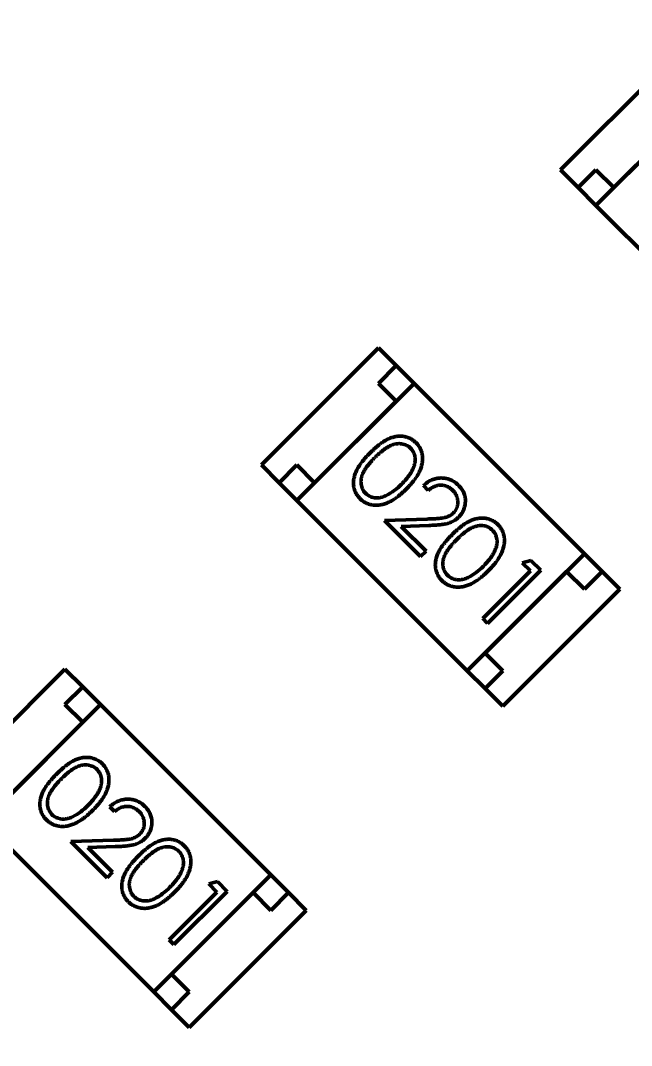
# Model space of a CAD drawing. Header units: millimetres. Extents: x 71 to 428, y 120 to 295.
# Drawn here: x 362.941 to 364.159, y 226.85 to 228.892 of the extents above; entities that cross this region are included whole.
import ezdxf

# ---------------------------------------------------------------- set-up
doc = ezdxf.new("R2010")
doc.units = ezdxf.units.MM
doc.header["$LTSCALE"] = 0.75
doc.layers.add('Visible', color=7, linetype='Continuous', lineweight=50)
doc.layers.add('尺寸标注', color=3, linetype='Continuous')
doc.styles.get("Standard").update_dxf_attribs({"font": 'arial.ttf'})
doc.dimstyles.new('Dim-ISO-25', dxfattribs={"dimtxt": 3.5, "dimasz": 3.5, "dimexe": 2.1, "dimexo": 2.1, "dimgap": 1.4, "dimtad": 1, "dimzin": 12, "dimdsep": 46, "dimtxsty": 'Standard', "dimcen": 0, "dimazin": 3, "dimtp": 0.1, "dimtm": 0.1, "dimtfac": 0.714286, "dimtmove": 0, "dimatfit": 3, "dimfxl": 1, "dimtzin": 12, "dimarcsym": 0})

# ---------------------------------------------------------------- blocks, each defined once
blk = doc.blocks.new('*D139')
at = {"color": 0, "linetype": 'ByBlock', "lineweight": -2}
for p, q in [((354.8964, 258.3129), (354.8964, 264.5936)), ((384.4004, 221.7318), (384.4004, 264.5936)), ((384.4004, 262.4936), (354.8964, 262.4936))]:
    blk.add_line(p, q, dxfattribs=at)
at = {"color": 0, "linetype": 'ByBlock'}
for points in [[(354.8964, 262.4936), (358.3964, 263.0769), (358.3964, 261.9102)], [(384.4004, 262.4936), (380.9004, 263.0769), (380.9004, 261.9102)]]:
    blk.add_solid(points, dxfattribs=at)
at = {"layer": 'Defpoints', "color": 0, "linetype": 'ByBlock'}
for p in [(354.8964, 256.2129), (384.4004, 219.6318)]:
    blk.add_point(p, dxfattribs=at)
at = {"color": 0, "linetype": 'ByBlock', "lineweight": -2, "insert": (369.6484, 265.6806), "char_height": 3.5, "attachment_point": 5}
blk.add_mtext('\\A0;29.5', dxfattribs=at)

msp = doc.modelspace()

# ---------------------------------------------------------------- linework, layer by layer
at = {"layer": 'Visible'}
for p, q in [((364.0173, 228.5943), (364.2507, 228.8277)), ((364.3214, 228.757), (364.0881, 228.5236)), ((364.1234, 228.559), (364.286, 228.7216)), ((364.0173, 228.5943), (364.0527, 228.559)), ((364.0881, 228.5943), (364.0527, 228.559)), ((364.1234, 228.559), (364.0881, 228.5943)), ((364.0527, 228.559), (364.0881, 228.5236)), ((364.4275, 228.1842), (364.0881, 228.5236)), ((363.4215, 228.0064), (363.6548, 228.2397)), ((363.6548, 228.2397), (363.6902, 228.2044)), ((363.6902, 228.2044), (363.6548, 228.169)), ((363.7255, 228.169), (363.6902, 228.2044)), ((363.7255, 228.169), (363.4922, 227.9357)), ((363.6548, 228.169), (363.6902, 228.1337)), ((364.0649, 227.8296), (363.7255, 228.169)), ((363.5275, 227.971), (363.6902, 228.1337)), ((363.4215, 228.0064), (363.4568, 227.971)), ((363.4922, 228.0064), (363.4568, 227.971)), ((363.5275, 227.971), (363.4922, 228.0064)), ((363.4568, 227.971), (363.4922, 227.9357)), ((363.7537, 227.9558), (363.7441, 227.9653)), ((363.8316, 227.5963), (363.4922, 227.9357)), ((363.6666, 227.896), (363.7517, 227.8987)), ((363.7387, 227.8239), (363.6666, 227.896)), ((363.7551, 227.8859), (363.7002, 227.8841)), ((363.7002, 227.8841), (363.7496, 227.8348)), ((363.7496, 227.8348), (363.7387, 227.8239)), ((364.0649, 227.8296), (363.8316, 227.5963)), ((364.1003, 227.7942), (364.0649, 227.8296)), ((363.9413, 227.8117), (363.9584, 227.8163)), ((363.9576, 227.7953), (363.9413, 227.8117)), ((363.9584, 227.8163), (363.978, 227.7967)), ((363.8624, 227.7002), (363.9576, 227.7953)), ((363.867, 227.6316), (364.0296, 227.7942)), ((363.978, 227.7967), (363.872, 227.6906)), ((364.0296, 227.7942), (364.0649, 227.7589)), ((364.0649, 227.7589), (364.1003, 227.7942)), ((364.1357, 227.7589), (364.1003, 227.7942)), ((363.9023, 227.5255), (364.1357, 227.7589)), ((363.872, 227.6906), (363.8624, 227.7002)), ((363.9023, 227.5963), (363.867, 227.6316)), ((362.7966, 227.3663), (363.03, 227.5996)), ((363.03, 227.5996), (363.0653, 227.5643)), ((363.8316, 227.5963), (363.867, 227.5609)), ((363.867, 227.5609), (363.9023, 227.5963)), ((363.0653, 227.5643), (363.03, 227.5289)), ((363.1007, 227.5289), (363.0653, 227.5643)), ((363.9023, 227.5255), (363.867, 227.5609)), ((363.1007, 227.5289), (362.8674, 227.2956)), ((363.03, 227.5289), (363.0653, 227.4936)), ((363.4401, 227.1895), (363.1007, 227.5289)), ((362.9027, 227.3309), (363.0653, 227.4936)), ((363.1288, 227.3157), (363.1193, 227.3252)), ((363.2068, 226.9562), (362.8674, 227.2956)), ((363.0418, 227.2559), (363.1268, 227.2586)), ((363.1139, 227.1838), (363.0418, 227.2559)), ((363.1303, 227.2458), (363.0754, 227.244)), ((363.0754, 227.244), (363.1247, 227.1947)), ((363.1247, 227.1947), (363.1139, 227.1838)), ((363.4401, 227.1895), (363.2068, 226.9562)), ((363.3165, 227.1716), (363.3336, 227.1762)), ((363.3336, 227.1762), (363.3532, 227.1566)), ((363.4755, 227.1542), (363.4401, 227.1895)), ((363.2376, 227.0601), (363.3328, 227.1553)), ((363.2421, 226.9915), (363.4048, 227.1542)), ((363.3532, 227.1566), (363.2471, 227.0505)), ((363.3328, 227.1553), (363.3165, 227.1716)), ((363.4048, 227.1542), (363.4401, 227.1188)), ((363.4401, 227.1188), (363.4755, 227.1542)), ((363.5108, 227.1188), (363.4755, 227.1542)), ((363.2775, 226.8855), (363.5108, 227.1188)), ((363.2471, 227.0505), (363.2376, 227.0601)), ((363.2775, 226.9562), (363.2421, 226.9915)), ((363.2068, 226.9562), (363.2421, 226.9208)), ((363.2421, 226.9208), (363.2775, 226.9562)), ((363.2775, 226.8855), (363.2421, 226.9208))]:
    msp.add_line(p, q, dxfattribs=at)
at = {"layer": 'Visible', "extrusion": (0, 0, -1)}
msp.add_circle((-354.8964, 204.496), 47.93, dxfattribs=at)
at = {"layer": 'Visible'}
for centre in [(363.62, 228.0449), (363.7832, 227.8817), (362.9952, 227.4048), (363.1584, 227.2416)]:
    msp.add_arc(centre, 0.1113, 296.6443, 316.3671, dxfattribs=at)
for points, knots in [([(363.638, 228.0306), (363.6397, 228.0322), (363.6431, 228.0355), (363.6481, 228.0401), (363.653, 228.0443), (363.6577, 228.048), (363.6622, 228.0513), (363.6666, 228.0542), (363.6708, 228.0566), (363.6749, 228.0586), (363.6789, 228.0602), (363.6828, 228.0615), (363.6867, 228.0625), (363.6905, 228.0633), (363.6942, 228.0637), (363.6979, 228.0639), (363.7015, 228.0637), (363.705, 228.0633), (363.7085, 228.0626), (363.7119, 228.0617), (363.7151, 228.0605), (363.7182, 228.0591), (363.7212, 228.0574), (363.724, 228.0555), (363.7268, 228.0533), (363.7284, 228.0517), (363.7293, 228.0509)], [0, 0, 0, 0, 0.068595, 0.133246, 0.194313, 0.251279, 0.304513, 0.354235, 0.400481, 0.443411, 0.484015, 0.523252, 0.561042, 0.5979, 0.633518, 0.668314, 0.702496, 0.736685, 0.770293, 0.803437, 0.835913, 0.86846, 0.900847, 0.933467, 0.966258, 1, 1, 1, 1]), ([(363.7187, 228.0397), (363.7175, 228.0408), (363.715, 228.043), (363.7107, 228.0456), (363.7058, 228.0474), (363.7015, 228.0484), (363.6979, 228.0489), (363.6951, 228.0489), (363.6923, 228.0487), (363.6894, 228.0483), (363.6865, 228.0477), (363.6835, 228.0469), (363.6805, 228.0458), (363.6774, 228.0444), (363.6742, 228.0428), (363.6709, 228.0408), (363.6674, 228.0384), (363.6638, 228.0357), (363.66, 228.0326), (363.656, 228.0291), (363.6518, 228.0253), (363.649, 228.0225), (363.6476, 228.0211)], [0, 0, 0, 0, 0.060387, 0.120883, 0.182755, 0.247811, 0.281299, 0.315088, 0.349702, 0.384857, 0.420966, 0.458511, 0.497175, 0.537602, 0.580503, 0.627468, 0.678388, 0.733983, 0.793747, 0.857714, 0.926698, 1, 1, 1, 1]), ([(363.7006, 227.968), (363.7019, 227.9693), (363.7043, 227.9719), (363.7079, 227.9756), (363.711, 227.9794), (363.714, 227.9831), (363.7166, 227.9867), (363.7189, 227.9902), (363.7209, 227.9938), (363.7227, 227.9972), (363.7242, 228.0005), (363.7254, 228.0038), (363.7264, 228.007), (363.7271, 228.0101), (363.7276, 228.0131), (363.7278, 228.0161), (363.7278, 228.019), (363.7274, 228.0226), (363.7264, 228.0269), (363.7246, 228.0317), (363.722, 228.036), (363.7198, 228.0385), (363.7187, 228.0397)], [0, 0, 0, 0, 0.065681, 0.128486, 0.188175, 0.245106, 0.299448, 0.350823, 0.399942, 0.446672, 0.491255, 0.533376, 0.573853, 0.612526, 0.649597, 0.685532, 0.720106, 0.753838, 0.818925, 0.880493, 0.940311, 1, 1, 1, 1]), ([(363.7293, 228.0509), (363.7301, 228.05), (363.7318, 228.0483), (363.734, 228.0456), (363.7359, 228.0427), (363.7376, 228.0396), (363.7391, 228.0365), (363.7403, 228.0332), (363.7413, 228.0299), (363.742, 228.0263), (363.7424, 228.0227), (363.7426, 228.019), (363.7424, 228.0152), (363.742, 228.0114), (363.7412, 228.0075), (363.7402, 228.0035), (363.7389, 227.9994), (363.7373, 227.9952), (363.7353, 227.991), (363.7329, 227.9866), (363.7301, 227.9822), (363.7269, 227.9776), (363.7233, 227.973), (363.7193, 227.9682), (363.7148, 227.9633), (363.7117, 227.9601), (363.7101, 227.9585)], [0, 0, 0, 0, 0.033788, 0.067194, 0.099862, 0.132567, 0.165151, 0.197913, 0.231319, 0.265083, 0.299255, 0.334399, 0.369943, 0.406284, 0.444064, 0.482998, 0.523354, 0.565537, 0.609613, 0.656391, 0.705885, 0.758325, 0.813832, 0.872795, 0.934722, 1, 1, 1, 1]), ([(363.6178, 227.9394), (363.617, 227.9402), (363.6153, 227.9419), (363.6132, 227.9446), (363.6113, 227.9475), (363.6096, 227.9504), (363.6081, 227.9535), (363.607, 227.9567), (363.6061, 227.96), (363.6053, 227.9635), (363.6049, 227.967), (363.6048, 227.9706), (363.6049, 227.9743), (363.6054, 227.978), (363.6061, 227.9818), (363.6072, 227.9857), (363.6085, 227.9896), (363.6101, 227.9937), (363.6121, 227.9978), (363.6145, 228.0021), (363.6174, 228.0064), (363.6207, 228.011), (363.6244, 228.0157), (363.6285, 228.0206), (363.6331, 228.0256), (363.6364, 228.0289), (363.638, 228.0306)], [0, 0, 0, 0, 0.033787, 0.066622, 0.099285, 0.131361, 0.163585, 0.196104, 0.228902, 0.262158, 0.295991, 0.330218, 0.36506, 0.400951, 0.43762, 0.475708, 0.515381, 0.556414, 0.599765, 0.646424, 0.696431, 0.749782, 0.806573, 0.867436, 0.931887, 1, 1, 1, 1]), ([(363.6476, 228.0211), (363.6462, 228.0197), (363.6434, 228.0169), (363.6396, 228.0127), (363.6362, 228.0087), (363.633, 228.005), (363.6303, 228.0013), (363.6279, 227.9978), (363.6259, 227.9945), (363.6243, 227.9913), (363.6229, 227.9882), (363.6218, 227.9852), (363.621, 227.9823), (363.6203, 227.9794), (363.62, 227.9765), (363.6198, 227.9736), (363.6199, 227.9708), (363.6203, 227.9671), (363.6212, 227.9628), (363.6231, 227.958), (363.6257, 227.9536), (363.6279, 227.9512), (363.629, 227.9499)], [0, 0, 0, 0, 0.072951, 0.141584, 0.205926, 0.265301, 0.320597, 0.371817, 0.41879, 0.461699, 0.502134, 0.540804, 0.578181, 0.614297, 0.649678, 0.684299, 0.718359, 0.752081, 0.817652, 0.879722, 0.939966, 1, 1, 1, 1]), ([(363.7441, 227.9653), (363.7455, 227.9665), (363.7481, 227.9689), (363.7523, 227.9719), (363.7565, 227.9746), (363.761, 227.9767), (363.7655, 227.9784), (363.7702, 227.9796), (363.7749, 227.9803), (363.7798, 227.9805), (363.7847, 227.9804), (363.7894, 227.9797), (363.7939, 227.9785), (363.7983, 227.977), (363.8025, 227.9749), (363.8066, 227.9725), (363.8105, 227.9695), (363.8129, 227.9672), (363.8141, 227.9661)], [0, 0, 0, 0, 0.068791, 0.135103, 0.198979, 0.261904, 0.323495, 0.385195, 0.446969, 0.509765, 0.572251, 0.633405, 0.693251, 0.752583, 0.812579, 0.873275, 0.93555, 1, 1, 1, 1]), ([(363.7101, 227.9585), (363.7085, 227.9569), (363.7053, 227.9538), (363.7004, 227.9493), (363.6957, 227.9454), (363.6911, 227.9417), (363.6865, 227.9386), (363.6821, 227.9358), (363.6778, 227.9334), (363.6736, 227.9314), (363.6694, 227.9298), (363.6654, 227.9285), (363.6614, 227.9274), (363.6575, 227.9267), (363.6536, 227.9262), (363.6498, 227.9261), (363.6461, 227.9262), (363.6425, 227.9267), (363.6389, 227.9274), (363.6355, 227.9284), (363.6322, 227.9296), (363.6291, 227.931), (363.626, 227.9328), (363.6231, 227.9347), (363.6203, 227.9369), (363.6186, 227.9385), (363.6178, 227.9394)], [0, 0, 0, 0, 0.065063, 0.126773, 0.185516, 0.240765, 0.29298, 0.34225, 0.388919, 0.432776, 0.474628, 0.514775, 0.553606, 0.591426, 0.628028, 0.663804, 0.698984, 0.733591, 0.767628, 0.801208, 0.834264, 0.866981, 0.89972, 0.932702, 0.966176, 1, 1, 1, 1]), ([(363.8027, 227.9557), (363.8019, 227.9565), (363.8002, 227.9581), (363.7975, 227.9602), (363.7947, 227.962), (363.7918, 227.9634), (363.7889, 227.9646), (363.7858, 227.9655), (363.7826, 227.966), (363.7794, 227.9662), (363.7761, 227.9662), (363.7728, 227.9657), (363.7696, 227.9649), (363.7663, 227.9638), (363.7631, 227.9623), (363.7599, 227.9605), (363.7567, 227.9583), (363.7547, 227.9567), (363.7537, 227.9558)], [0, 0, 0, 0, 0.064439, 0.126547, 0.186887, 0.245878, 0.304041, 0.362191, 0.420976, 0.48066, 0.5406, 0.600689, 0.661936, 0.724443, 0.789038, 0.856314, 0.926352, 1, 1, 1, 1]), ([(363.8042, 227.9112), (363.8049, 227.9119), (363.8063, 227.9134), (363.8081, 227.9158), (363.8096, 227.9183), (363.8108, 227.921), (363.8117, 227.9238), (363.8123, 227.9268), (363.8127, 227.9298), (363.8128, 227.933), (363.8125, 227.9362), (363.812, 227.9393), (363.8112, 227.9423), (363.8101, 227.9452), (363.8087, 227.948), (363.807, 227.9507), (363.805, 227.9533), (363.8035, 227.9549), (363.8027, 227.9557)], [0, 0, 0, 0, 0.061965, 0.122122, 0.180988, 0.239933, 0.299906, 0.359989, 0.421776, 0.486576, 0.551535, 0.615018, 0.677259, 0.73973, 0.80305, 0.866495, 0.931973, 1, 1, 1, 1]), ([(363.8141, 227.9661), (363.8152, 227.9649), (363.8175, 227.9626), (363.8203, 227.9588), (363.8228, 227.9549), (363.8248, 227.9509), (363.8262, 227.9467), (363.8273, 227.9424), (363.8279, 227.938), (363.8279, 227.9335), (363.8276, 227.9291), (363.8269, 227.9248), (363.8258, 227.9206), (363.8244, 227.9166), (363.8225, 227.9128), (363.8203, 227.9092), (363.8176, 227.9057), (363.8156, 227.9036), (363.8146, 227.9025)], [0, 0, 0, 0, 0.069475, 0.136517, 0.200789, 0.26383, 0.325735, 0.387291, 0.449509, 0.512968, 0.576275, 0.63758, 0.697903, 0.757172, 0.816599, 0.876653, 0.93729, 1, 1, 1, 1]), ([(363.629, 227.9499), (363.6302, 227.9488), (363.6326, 227.9466), (363.637, 227.9441), (363.6417, 227.9421), (363.646, 227.9412), (363.6496, 227.9408), (363.6524, 227.9407), (363.6552, 227.9409), (363.6581, 227.9413), (363.661, 227.942), (363.6639, 227.9429), (363.6669, 227.944), (363.6689, 227.9449), (363.6699, 227.9454)], [0, 0, 0, 0, 0.112813, 0.225394, 0.339595, 0.459675, 0.521735, 0.583926, 0.648174, 0.713881, 0.781004, 0.851451, 0.924051, 1, 1, 1, 1]), ([(363.7517, 227.8987), (363.7537, 227.8988), (363.7576, 227.8989), (363.7633, 227.8991), (363.7685, 227.8993), (363.7731, 227.8997), (363.7773, 227.9001), (363.7811, 227.9005), (363.7843, 227.9011), (363.788, 227.9018), (363.792, 227.9031), (363.7965, 227.9052), (363.8007, 227.9079), (363.803, 227.9101), (363.8042, 227.9112)], [0, 0, 0, 0, 0.110803, 0.212829, 0.306101, 0.390647, 0.466924, 0.534481, 0.593587, 0.644557, 0.7362, 0.825024, 0.911986, 1, 1, 1, 1]), ([(363.8146, 227.9025), (363.8131, 227.9011), (363.81, 227.8983), (363.8049, 227.8948), (363.7993, 227.892), (363.7943, 227.8903), (363.79, 227.8892), (363.7863, 227.8885), (363.7821, 227.8879), (363.7776, 227.8873), (363.7726, 227.8868), (363.7671, 227.8864), (363.7612, 227.8861), (363.7572, 227.886), (363.7551, 227.8859)], [0, 0, 0, 0, 0.098702, 0.195672, 0.292422, 0.391343, 0.444462, 0.504229, 0.570352, 0.642546, 0.722288, 0.807921, 0.90047, 1, 1, 1, 1]), ([(363.8012, 227.8674), (363.8029, 227.8691), (363.8062, 227.8723), (363.8113, 227.8769), (363.8161, 227.8811), (363.8208, 227.8848), (363.8254, 227.8882), (363.8298, 227.891), (363.834, 227.8934), (363.8381, 227.8954), (363.8421, 227.897), (363.846, 227.8983), (363.8498, 227.8993), (363.8536, 227.9001), (363.8574, 227.9005), (363.861, 227.9007), (363.8647, 227.9006), (363.8682, 227.9001), (363.8717, 227.8994), (363.875, 227.8985), (363.8783, 227.8973), (363.8814, 227.8959), (363.8844, 227.8942), (363.8872, 227.8923), (363.8899, 227.8902), (363.8916, 227.8885), (363.8925, 227.8877)], [0, 0, 0, 0, 0.068595, 0.133246, 0.194313, 0.251279, 0.304513, 0.354235, 0.400481, 0.443411, 0.484015, 0.523252, 0.561042, 0.5979, 0.633518, 0.668314, 0.702496, 0.736685, 0.770293, 0.803437, 0.835913, 0.86846, 0.900847, 0.933467, 0.966258, 1, 1, 1, 1]), ([(363.8819, 227.8765), (363.8807, 227.8776), (363.8782, 227.8798), (363.8739, 227.8824), (363.869, 227.8843), (363.8647, 227.8852), (363.8611, 227.8857), (363.8583, 227.8857), (363.8555, 227.8856), (363.8526, 227.8851), (363.8497, 227.8845), (363.8467, 227.8837), (363.8437, 227.8826), (363.8406, 227.8813), (363.8374, 227.8796), (363.8341, 227.8776), (363.8306, 227.8753), (363.827, 227.8725), (363.8231, 227.8694), (363.8192, 227.8659), (363.815, 227.8621), (363.8122, 227.8593), (363.8108, 227.8579)], [0, 0, 0, 0, 0.060387, 0.120883, 0.182755, 0.247811, 0.281299, 0.315088, 0.349702, 0.384857, 0.420966, 0.458511, 0.497175, 0.537602, 0.580503, 0.627468, 0.678388, 0.733983, 0.793747, 0.857714, 0.926698, 1, 1, 1, 1]), ([(363.8638, 227.8049), (363.8651, 227.8062), (363.8675, 227.8087), (363.8711, 227.8125), (363.8742, 227.8162), (363.8771, 227.8199), (363.8797, 227.8235), (363.8821, 227.8271), (363.8841, 227.8306), (363.8859, 227.834), (363.8874, 227.8374), (363.8886, 227.8406), (363.8896, 227.8438), (363.8903, 227.8469), (363.8908, 227.85), (363.891, 227.8529), (363.8909, 227.8558), (363.8905, 227.8594), (363.8895, 227.8637), (363.8878, 227.8685), (363.8852, 227.8728), (363.883, 227.8753), (363.8819, 227.8765)], [0, 0, 0, 0, 0.065681, 0.128486, 0.188175, 0.245106, 0.299448, 0.350823, 0.399942, 0.446672, 0.491255, 0.533376, 0.573853, 0.612526, 0.649597, 0.685532, 0.720106, 0.753838, 0.818925, 0.880493, 0.940311, 1, 1, 1, 1]), ([(363.8925, 227.8877), (363.8933, 227.8868), (363.8949, 227.8851), (363.8971, 227.8824), (363.8991, 227.8795), (363.9008, 227.8765), (363.9023, 227.8733), (363.9035, 227.8701), (363.9045, 227.8667), (363.9052, 227.8632), (363.9056, 227.8595), (363.9058, 227.8558), (363.9056, 227.8521), (363.9052, 227.8482), (363.9044, 227.8443), (363.9034, 227.8403), (363.902, 227.8362), (363.9004, 227.832), (363.8984, 227.8278), (363.8961, 227.8234), (363.8933, 227.819), (363.8901, 227.8144), (363.8865, 227.8098), (363.8825, 227.805), (363.878, 227.8002), (363.8749, 227.797), (363.8733, 227.7953)], [0, 0, 0, 0, 0.033788, 0.067194, 0.099862, 0.132567, 0.165151, 0.197913, 0.231319, 0.265083, 0.299255, 0.334399, 0.369943, 0.406284, 0.444064, 0.482998, 0.523354, 0.565537, 0.609613, 0.656391, 0.705885, 0.758325, 0.813832, 0.872795, 0.934722, 1, 1, 1, 1]), ([(363.781, 227.7762), (363.7801, 227.7771), (363.7785, 227.7787), (363.7764, 227.7815), (363.7745, 227.7843), (363.7728, 227.7873), (363.7713, 227.7903), (363.7702, 227.7935), (363.7692, 227.7969), (363.7685, 227.8003), (363.7681, 227.8038), (363.7679, 227.8074), (363.7681, 227.8111), (363.7686, 227.8148), (363.7693, 227.8186), (363.7704, 227.8225), (363.7717, 227.8264), (363.7733, 227.8305), (363.7753, 227.8346), (363.7777, 227.8389), (363.7806, 227.8433), (363.7839, 227.8478), (363.7876, 227.8525), (363.7917, 227.8574), (363.7963, 227.8624), (363.7995, 227.8657), (363.8012, 227.8674)], [0, 0, 0, 0, 0.033787, 0.066622, 0.099285, 0.131361, 0.163585, 0.196104, 0.228902, 0.262158, 0.295991, 0.330218, 0.36506, 0.400951, 0.43762, 0.475708, 0.515381, 0.556414, 0.599765, 0.646424, 0.696431, 0.749782, 0.806573, 0.867436, 0.931887, 1, 1, 1, 1]), ([(363.8108, 227.8579), (363.8094, 227.8565), (363.8066, 227.8537), (363.8028, 227.8495), (363.7993, 227.8456), (363.7962, 227.8418), (363.7935, 227.8381), (363.7911, 227.8346), (363.7891, 227.8313), (363.7874, 227.8281), (363.7861, 227.8251), (363.785, 227.8221), (363.7841, 227.8191), (363.7835, 227.8162), (363.7831, 227.8133), (363.783, 227.8104), (363.7831, 227.8076), (363.7834, 227.804), (363.7844, 227.7996), (363.7863, 227.7948), (363.7888, 227.7904), (363.7911, 227.788), (363.7922, 227.7868)], [0, 0, 0, 0, 0.072951, 0.141584, 0.205926, 0.265301, 0.320597, 0.371817, 0.41879, 0.461699, 0.502134, 0.540804, 0.578181, 0.614297, 0.649678, 0.684299, 0.718359, 0.752081, 0.817652, 0.879722, 0.939966, 1, 1, 1, 1]), ([(363.8733, 227.7953), (363.8716, 227.7937), (363.8684, 227.7906), (363.8636, 227.7862), (363.8589, 227.7822), (363.8543, 227.7786), (363.8497, 227.7754), (363.8453, 227.7726), (363.841, 227.7702), (363.8368, 227.7682), (363.8326, 227.7666), (363.8286, 227.7653), (363.8246, 227.7642), (363.8207, 227.7635), (363.8168, 227.763), (363.813, 227.7629), (363.8093, 227.7631), (363.8056, 227.7635), (363.8021, 227.7642), (363.7987, 227.7652), (363.7954, 227.7664), (363.7922, 227.7679), (363.7892, 227.7696), (363.7863, 227.7716), (363.7835, 227.7737), (363.7818, 227.7754), (363.781, 227.7762)], [0, 0, 0, 0, 0.065063, 0.126773, 0.185516, 0.240765, 0.29298, 0.34225, 0.388919, 0.432776, 0.474628, 0.514775, 0.553606, 0.591426, 0.628028, 0.663804, 0.698984, 0.733591, 0.767628, 0.801208, 0.834264, 0.866981, 0.89972, 0.932702, 0.966176, 1, 1, 1, 1]), ([(363.7922, 227.7868), (363.7934, 227.7856), (363.7958, 227.7834), (363.8002, 227.7809), (363.8049, 227.779), (363.8092, 227.778), (363.8128, 227.7776), (363.8155, 227.7776), (363.8184, 227.7778), (363.8212, 227.7782), (363.8242, 227.7788), (363.8271, 227.7797), (363.8301, 227.7808), (363.8321, 227.7817), (363.8331, 227.7822)], [0, 0, 0, 0, 0.112813, 0.225394, 0.339595, 0.459675, 0.521735, 0.583926, 0.648174, 0.713881, 0.781004, 0.851451, 0.924051, 1, 1, 1, 1]), ([(363.0132, 227.3905), (363.0149, 227.3922), (363.0182, 227.3954), (363.0233, 227.4), (363.0281, 227.4042), (363.0328, 227.4079), (363.0374, 227.4112), (363.0418, 227.4141), (363.046, 227.4165), (363.0501, 227.4185), (363.0541, 227.4201), (363.058, 227.4214), (363.0618, 227.4224), (363.0656, 227.4232), (363.0694, 227.4236), (363.073, 227.4238), (363.0766, 227.4236), (363.0802, 227.4232), (363.0837, 227.4225), (363.087, 227.4216), (363.0903, 227.4204), (363.0934, 227.419), (363.0964, 227.4173), (363.0992, 227.4154), (363.1019, 227.4132), (363.1036, 227.4116), (363.1045, 227.4108)], [0, 0, 0, 0, 0.068595, 0.133246, 0.194313, 0.251279, 0.304513, 0.354235, 0.400481, 0.443411, 0.484015, 0.523252, 0.561042, 0.5979, 0.633518, 0.668314, 0.702496, 0.736685, 0.770293, 0.803437, 0.835913, 0.86846, 0.900847, 0.933467, 0.966258, 1, 1, 1, 1]), ([(363.0939, 227.3996), (363.0927, 227.4007), (363.0902, 227.4029), (363.0859, 227.4055), (363.081, 227.4073), (363.0767, 227.4083), (363.0731, 227.4088), (363.0703, 227.4088), (363.0674, 227.4086), (363.0646, 227.4082), (363.0616, 227.4076), (363.0587, 227.4068), (363.0557, 227.4057), (363.0526, 227.4043), (363.0494, 227.4027), (363.0461, 227.4007), (363.0426, 227.3984), (363.039, 227.3956), (363.0351, 227.3925), (363.0311, 227.389), (363.027, 227.3852), (363.0242, 227.3824), (363.0228, 227.381)], [0, 0, 0, 0, 0.060387, 0.120883, 0.182755, 0.247811, 0.281299, 0.315088, 0.349702, 0.384857, 0.420966, 0.458511, 0.497175, 0.537602, 0.580503, 0.627468, 0.678388, 0.733983, 0.793747, 0.857714, 0.926698, 1, 1, 1, 1]), ([(363.0758, 227.328), (363.0771, 227.3292), (363.0795, 227.3318), (363.083, 227.3355), (363.0862, 227.3393), (363.0891, 227.343), (363.0917, 227.3466), (363.0941, 227.3502), (363.0961, 227.3537), (363.0979, 227.3571), (363.0994, 227.3604), (363.1006, 227.3637), (363.1016, 227.3669), (363.1023, 227.37), (363.1028, 227.373), (363.103, 227.376), (363.1029, 227.3789), (363.1025, 227.3825), (363.1015, 227.3868), (363.0998, 227.3916), (363.0972, 227.3959), (363.095, 227.3984), (363.0939, 227.3996)], [0, 0, 0, 0, 0.065681, 0.128486, 0.188175, 0.245106, 0.299448, 0.350823, 0.399942, 0.446672, 0.491255, 0.533376, 0.573853, 0.612526, 0.649597, 0.685532, 0.720106, 0.753838, 0.818925, 0.880493, 0.940311, 1, 1, 1, 1]), ([(363.1045, 227.4108), (363.1053, 227.4099), (363.1069, 227.4082), (363.1091, 227.4055), (363.1111, 227.4026), (363.1128, 227.3996), (363.1143, 227.3964), (363.1155, 227.3932), (363.1165, 227.3898), (363.1171, 227.3862), (363.1176, 227.3826), (363.1177, 227.3789), (363.1176, 227.3752), (363.1172, 227.3713), (363.1164, 227.3674), (363.1154, 227.3634), (363.114, 227.3593), (363.1124, 227.3551), (363.1104, 227.3509), (363.1081, 227.3465), (363.1053, 227.3421), (363.1021, 227.3375), (363.0985, 227.3329), (363.0945, 227.3281), (363.09, 227.3233), (363.0869, 227.32), (363.0853, 227.3184)], [0, 0, 0, 0, 0.033788, 0.067194, 0.099862, 0.132567, 0.165151, 0.197913, 0.231319, 0.265083, 0.299255, 0.334399, 0.369943, 0.406284, 0.444064, 0.482998, 0.523354, 0.565537, 0.609613, 0.656391, 0.705885, 0.758325, 0.813832, 0.872795, 0.934722, 1, 1, 1, 1]), ([(362.993, 227.2993), (362.9921, 227.3001), (362.9905, 227.3018), (362.9884, 227.3045), (362.9864, 227.3074), (362.9848, 227.3103), (362.9833, 227.3134), (362.9822, 227.3166), (362.9812, 227.3199), (362.9805, 227.3234), (362.9801, 227.3269), (362.9799, 227.3305), (362.9801, 227.3342), (362.9806, 227.3379), (362.9813, 227.3417), (362.9823, 227.3456), (362.9837, 227.3495), (362.9853, 227.3536), (362.9873, 227.3577), (362.9897, 227.362), (362.9926, 227.3664), (362.9959, 227.3709), (362.9996, 227.3756), (363.0037, 227.3805), (363.0083, 227.3855), (363.0115, 227.3888), (363.0132, 227.3905)], [0, 0, 0, 0, 0.033787, 0.066622, 0.099285, 0.131361, 0.163585, 0.196104, 0.228902, 0.262158, 0.295991, 0.330218, 0.36506, 0.400951, 0.43762, 0.475708, 0.515381, 0.556414, 0.599765, 0.646424, 0.696431, 0.749782, 0.806573, 0.867436, 0.931887, 1, 1, 1, 1]), ([(363.0228, 227.381), (363.0213, 227.3796), (363.0186, 227.3768), (363.0148, 227.3726), (363.0113, 227.3687), (363.0082, 227.3649), (363.0055, 227.3612), (363.0031, 227.3577), (363.0011, 227.3544), (362.9994, 227.3512), (362.9981, 227.3482), (362.997, 227.3451), (362.9961, 227.3422), (362.9955, 227.3393), (362.9951, 227.3364), (362.9949, 227.3335), (362.995, 227.3307), (362.9954, 227.3271), (362.9964, 227.3227), (362.9983, 227.3179), (363.0008, 227.3135), (363.003, 227.3111), (363.0041, 227.3098)], [0, 0, 0, 0, 0.072951, 0.141584, 0.205926, 0.265301, 0.320597, 0.371817, 0.41879, 0.461699, 0.502134, 0.540804, 0.578181, 0.614297, 0.649678, 0.684299, 0.718359, 0.752081, 0.817652, 0.879722, 0.939966, 1, 1, 1, 1]), ([(363.1193, 227.3252), (363.1206, 227.3264), (363.1232, 227.3288), (363.1274, 227.3318), (363.1317, 227.3345), (363.1361, 227.3366), (363.1407, 227.3383), (363.1453, 227.3395), (363.1501, 227.3402), (363.155, 227.3404), (363.1598, 227.3403), (363.1645, 227.3396), (363.1691, 227.3385), (363.1735, 227.3369), (363.1777, 227.3348), (363.1818, 227.3324), (363.1857, 227.3294), (363.188, 227.3272), (363.1893, 227.326)], [0, 0, 0, 0, 0.068791, 0.135103, 0.198979, 0.261904, 0.323495, 0.385195, 0.446969, 0.509765, 0.572251, 0.633405, 0.693251, 0.752583, 0.812579, 0.873275, 0.93555, 1, 1, 1, 1]), ([(363.0853, 227.3184), (363.0836, 227.3168), (363.0804, 227.3137), (363.0756, 227.3092), (363.0709, 227.3053), (363.0662, 227.3016), (363.0617, 227.2985), (363.0573, 227.2957), (363.053, 227.2933), (363.0487, 227.2913), (363.0446, 227.2897), (363.0406, 227.2884), (363.0366, 227.2873), (363.0326, 227.2866), (363.0288, 227.2861), (363.025, 227.286), (363.0213, 227.2861), (363.0176, 227.2866), (363.0141, 227.2873), (363.0107, 227.2883), (363.0074, 227.2895), (363.0042, 227.291), (363.0012, 227.2927), (362.9983, 227.2946), (362.9955, 227.2968), (362.9938, 227.2985), (362.993, 227.2993)], [0, 0, 0, 0, 0.065063, 0.126773, 0.185516, 0.240765, 0.29298, 0.34225, 0.388919, 0.432776, 0.474628, 0.514775, 0.553606, 0.591426, 0.628028, 0.663804, 0.698984, 0.733591, 0.767628, 0.801208, 0.834264, 0.866981, 0.89972, 0.932702, 0.966176, 1, 1, 1, 1]), ([(363.1779, 227.3156), (363.177, 227.3164), (363.1754, 227.318), (363.1727, 227.3201), (363.1699, 227.3219), (363.167, 227.3233), (363.164, 227.3245), (363.161, 227.3254), (363.1578, 227.3259), (363.1545, 227.3261), (363.1513, 227.3261), (363.148, 227.3256), (363.1447, 227.3248), (363.1415, 227.3237), (363.1383, 227.3222), (363.1351, 227.3204), (363.1319, 227.3182), (363.1299, 227.3166), (363.1288, 227.3157)], [0, 0, 0, 0, 0.064439, 0.126547, 0.186887, 0.245878, 0.304041, 0.362191, 0.420976, 0.48066, 0.5406, 0.600689, 0.661936, 0.724443, 0.789038, 0.856314, 0.926352, 1, 1, 1, 1]), ([(363.1893, 227.326), (363.1904, 227.3248), (363.1926, 227.3225), (363.1955, 227.3187), (363.198, 227.3148), (363.2, 227.3108), (363.2014, 227.3066), (363.2024, 227.3023), (363.2031, 227.2979), (363.2031, 227.2934), (363.2028, 227.289), (363.2021, 227.2847), (363.201, 227.2805), (363.1996, 227.2765), (363.1976, 227.2727), (363.1954, 227.2691), (363.1928, 227.2656), (363.1908, 227.2635), (363.1898, 227.2624)], [0, 0, 0, 0, 0.069475, 0.136517, 0.200789, 0.26383, 0.325735, 0.387291, 0.449509, 0.512968, 0.576275, 0.63758, 0.697903, 0.757172, 0.816599, 0.876653, 0.93729, 1, 1, 1, 1]), ([(363.0041, 227.3098), (363.0054, 227.3087), (363.0078, 227.3065), (363.0122, 227.304), (363.0169, 227.3021), (363.0212, 227.3011), (363.0248, 227.3007), (363.0275, 227.3006), (363.0304, 227.3009), (363.0332, 227.3013), (363.0361, 227.3019), (363.0391, 227.3028), (363.0421, 227.3039), (363.0441, 227.3048), (363.0451, 227.3053)], [0, 0, 0, 0, 0.112813, 0.225394, 0.339595, 0.459675, 0.521735, 0.583926, 0.648174, 0.713881, 0.781004, 0.851451, 0.924051, 1, 1, 1, 1]), ([(363.1794, 227.2711), (363.1801, 227.2718), (363.1815, 227.2733), (363.1832, 227.2757), (363.1848, 227.2783), (363.186, 227.2809), (363.1869, 227.2837), (363.1875, 227.2867), (363.1879, 227.2898), (363.1879, 227.2929), (363.1877, 227.2961), (363.1872, 227.2992), (363.1864, 227.3022), (363.1853, 227.3051), (363.1839, 227.3079), (363.1822, 227.3106), (363.1802, 227.3132), (363.1787, 227.3148), (363.1779, 227.3156)], [0, 0, 0, 0, 0.061965, 0.122122, 0.180988, 0.239933, 0.299906, 0.359989, 0.421776, 0.486576, 0.551535, 0.615018, 0.677259, 0.73973, 0.80305, 0.866495, 0.931973, 1, 1, 1, 1]), ([(363.1268, 227.2586), (363.1289, 227.2587), (363.1328, 227.2588), (363.1385, 227.259), (363.1436, 227.2593), (363.1483, 227.2596), (363.1525, 227.26), (363.1562, 227.2604), (363.1595, 227.261), (363.1631, 227.2618), (363.1672, 227.263), (363.1717, 227.2651), (363.1758, 227.2678), (363.1782, 227.27), (363.1794, 227.2711)], [0, 0, 0, 0, 0.110803, 0.212829, 0.306101, 0.390647, 0.466924, 0.534481, 0.593587, 0.644557, 0.7362, 0.825024, 0.911986, 1, 1, 1, 1]), ([(363.1898, 227.2624), (363.1882, 227.261), (363.1852, 227.2582), (363.18, 227.2547), (363.1745, 227.2519), (363.1695, 227.2502), (363.1652, 227.2492), (363.1614, 227.2484), (363.1573, 227.2478), (363.1527, 227.2472), (363.1477, 227.2467), (363.1423, 227.2463), (363.1364, 227.246), (363.1324, 227.2459), (363.1303, 227.2458)], [0, 0, 0, 0, 0.098702, 0.195672, 0.292422, 0.391343, 0.444462, 0.504229, 0.570352, 0.642546, 0.722288, 0.807921, 0.90047, 1, 1, 1, 1]), ([(363.1764, 227.2273), (363.1781, 227.229), (363.1814, 227.2323), (363.1864, 227.2369), (363.1913, 227.241), (363.196, 227.2447), (363.2005, 227.2481), (363.2049, 227.2509), (363.2092, 227.2533), (363.2133, 227.2553), (363.2172, 227.2569), (363.2211, 227.2583), (363.225, 227.2592), (363.2288, 227.26), (363.2325, 227.2604), (363.2362, 227.2606), (363.2398, 227.2605), (363.2434, 227.2601), (363.2469, 227.2593), (363.2502, 227.2584), (363.2534, 227.2572), (363.2565, 227.2558), (363.2595, 227.2541), (363.2624, 227.2522), (363.2651, 227.2501), (363.2668, 227.2484), (363.2676, 227.2476)], [0, 0, 0, 0, 0.068595, 0.133246, 0.194313, 0.251279, 0.304513, 0.354235, 0.400481, 0.443411, 0.484015, 0.523252, 0.561042, 0.5979, 0.633518, 0.668314, 0.702496, 0.736685, 0.770293, 0.803437, 0.835913, 0.86846, 0.900847, 0.933467, 0.966258, 1, 1, 1, 1]), ([(363.2571, 227.2364), (363.2558, 227.2375), (363.2534, 227.2398), (363.249, 227.2424), (363.2442, 227.2442), (363.2399, 227.2451), (363.2363, 227.2456), (363.2335, 227.2456), (363.2306, 227.2455), (363.2277, 227.2451), (363.2248, 227.2444), (363.2218, 227.2436), (363.2188, 227.2425), (363.2158, 227.2412), (363.2126, 227.2395), (363.2093, 227.2375), (363.2058, 227.2352), (363.2021, 227.2324), (363.1983, 227.2293), (363.1943, 227.2258), (363.1901, 227.222), (363.1874, 227.2192), (363.1859, 227.2178)], [0, 0, 0, 0, 0.060387, 0.120883, 0.182755, 0.247811, 0.281299, 0.315088, 0.349702, 0.384857, 0.420966, 0.458511, 0.497175, 0.537602, 0.580503, 0.627468, 0.678388, 0.733983, 0.793747, 0.857714, 0.926698, 1, 1, 1, 1]), ([(363.239, 227.1648), (363.2402, 227.1661), (363.2427, 227.1686), (363.2462, 227.1724), (363.2494, 227.1762), (363.2523, 227.1798), (363.2549, 227.1835), (363.2573, 227.187), (363.2593, 227.1905), (363.2611, 227.1939), (363.2625, 227.1973), (363.2638, 227.2005), (363.2647, 227.2037), (363.2655, 227.2068), (363.266, 227.2099), (363.2661, 227.2128), (363.2661, 227.2157), (363.2657, 227.2193), (363.2647, 227.2236), (363.2629, 227.2284), (363.2604, 227.2328), (363.2582, 227.2352), (363.2571, 227.2364)], [0, 0, 0, 0, 0.065681, 0.128486, 0.188175, 0.245106, 0.299448, 0.350823, 0.399942, 0.446672, 0.491255, 0.533376, 0.573853, 0.612526, 0.649597, 0.685532, 0.720106, 0.753838, 0.818925, 0.880493, 0.940311, 1, 1, 1, 1]), ([(363.2676, 227.2476), (363.2685, 227.2468), (363.2701, 227.2451), (363.2723, 227.2423), (363.2743, 227.2394), (363.276, 227.2364), (363.2774, 227.2332), (363.2786, 227.23), (363.2796, 227.2266), (363.2803, 227.2231), (363.2808, 227.2195), (363.2809, 227.2158), (363.2808, 227.212), (363.2803, 227.2081), (363.2796, 227.2042), (363.2786, 227.2002), (363.2772, 227.1961), (363.2756, 227.1919), (363.2736, 227.1877), (363.2713, 227.1833), (363.2684, 227.1789), (363.2652, 227.1743), (363.2616, 227.1697), (363.2576, 227.1649), (363.2532, 227.1601), (363.2501, 227.1569), (363.2484, 227.1552)], [0, 0, 0, 0, 0.033788, 0.067194, 0.099862, 0.132567, 0.165151, 0.197913, 0.231319, 0.265083, 0.299255, 0.334399, 0.369943, 0.406284, 0.444064, 0.482998, 0.523354, 0.565537, 0.609613, 0.656391, 0.705885, 0.758325, 0.813832, 0.872795, 0.934722, 1, 1, 1, 1]), ([(363.1561, 227.1361), (363.1553, 227.137), (363.1537, 227.1386), (363.1515, 227.1414), (363.1496, 227.1442), (363.148, 227.1472), (363.1465, 227.1502), (363.1453, 227.1534), (363.1444, 227.1568), (363.1437, 227.1602), (363.1433, 227.1637), (363.1431, 227.1673), (363.1433, 227.171), (363.1438, 227.1747), (363.1445, 227.1785), (363.1455, 227.1824), (363.1468, 227.1864), (363.1485, 227.1904), (363.1505, 227.1945), (363.1529, 227.1988), (363.1558, 227.2032), (363.159, 227.2077), (363.1627, 227.2124), (363.1669, 227.2173), (363.1714, 227.2223), (363.1747, 227.2256), (363.1764, 227.2273)], [0, 0, 0, 0, 0.033787, 0.066622, 0.099285, 0.131361, 0.163585, 0.196104, 0.228902, 0.262158, 0.295991, 0.330218, 0.36506, 0.400951, 0.43762, 0.475708, 0.515381, 0.556414, 0.599765, 0.646424, 0.696431, 0.749782, 0.806573, 0.867436, 0.931887, 1, 1, 1, 1]), ([(363.1859, 227.2178), (363.1845, 227.2164), (363.1818, 227.2136), (363.178, 227.2095), (363.1745, 227.2055), (363.1714, 227.2017), (363.1686, 227.198), (363.1663, 227.1946), (363.1642, 227.1912), (363.1626, 227.1881), (363.1613, 227.185), (363.1602, 227.182), (363.1593, 227.179), (363.1587, 227.1761), (363.1583, 227.1732), (363.1581, 227.1703), (363.1582, 227.1675), (363.1586, 227.1639), (363.1596, 227.1595), (363.1615, 227.1547), (363.164, 227.1504), (363.1662, 227.1479), (363.1673, 227.1467)], [0, 0, 0, 0, 0.072951, 0.141584, 0.205926, 0.265301, 0.320597, 0.371817, 0.41879, 0.461699, 0.502134, 0.540804, 0.578181, 0.614297, 0.649678, 0.684299, 0.718359, 0.752081, 0.817652, 0.879722, 0.939966, 1, 1, 1, 1]), ([(363.2484, 227.1552), (363.2468, 227.1536), (363.2436, 227.1505), (363.2388, 227.1461), (363.234, 227.1421), (363.2294, 227.1385), (363.2249, 227.1353), (363.2205, 227.1325), (363.2162, 227.1301), (363.2119, 227.1282), (363.2078, 227.1265), (363.2037, 227.1252), (363.1998, 227.1242), (363.1958, 227.1234), (363.192, 227.1229), (363.1882, 227.1228), (363.1844, 227.123), (363.1808, 227.1234), (363.1773, 227.1242), (363.1738, 227.1251), (363.1706, 227.1263), (363.1674, 227.1278), (363.1644, 227.1295), (363.1615, 227.1315), (363.1587, 227.1336), (363.157, 227.1353), (363.1561, 227.1361)], [0, 0, 0, 0, 0.065063, 0.126773, 0.185516, 0.240765, 0.29298, 0.34225, 0.388919, 0.432776, 0.474628, 0.514775, 0.553606, 0.591426, 0.628028, 0.663804, 0.698984, 0.733591, 0.767628, 0.801208, 0.834264, 0.866981, 0.89972, 0.932702, 0.966176, 1, 1, 1, 1]), ([(363.1673, 227.1467), (363.1686, 227.1455), (363.171, 227.1433), (363.1754, 227.1408), (363.1801, 227.1389), (363.1844, 227.1379), (363.1879, 227.1375), (363.1907, 227.1375), (363.1935, 227.1377), (363.1964, 227.1381), (363.1993, 227.1387), (363.2023, 227.1396), (363.2053, 227.1407), (363.2073, 227.1417), (363.2083, 227.1421)], [0, 0, 0, 0, 0.112813, 0.225394, 0.339595, 0.459675, 0.521735, 0.583926, 0.648174, 0.713881, 0.781004, 0.851451, 0.924051, 1, 1, 1, 1])]:
    msp.add_open_spline(points, degree=3, knots=knots, dxfattribs=at)

# ---------------------------------------------------------------- dimensions: what is measured, and where the dimension line sits
at = {"layer": '尺寸标注'}
dim = msp.add_linear_dim(base=(354.8964, 262.4936), p1=(384.4004, 219.6318), p2=(354.8964, 256.2129), dimstyle='Dim-ISO-25', dxfattribs=at)
dim.commit()
dim.dimension.update_dxf_attribs({"geometry": '*D139', "text_midpoint": (369.6484, 265.6806)})

doc.saveas('drawing.dxf')
